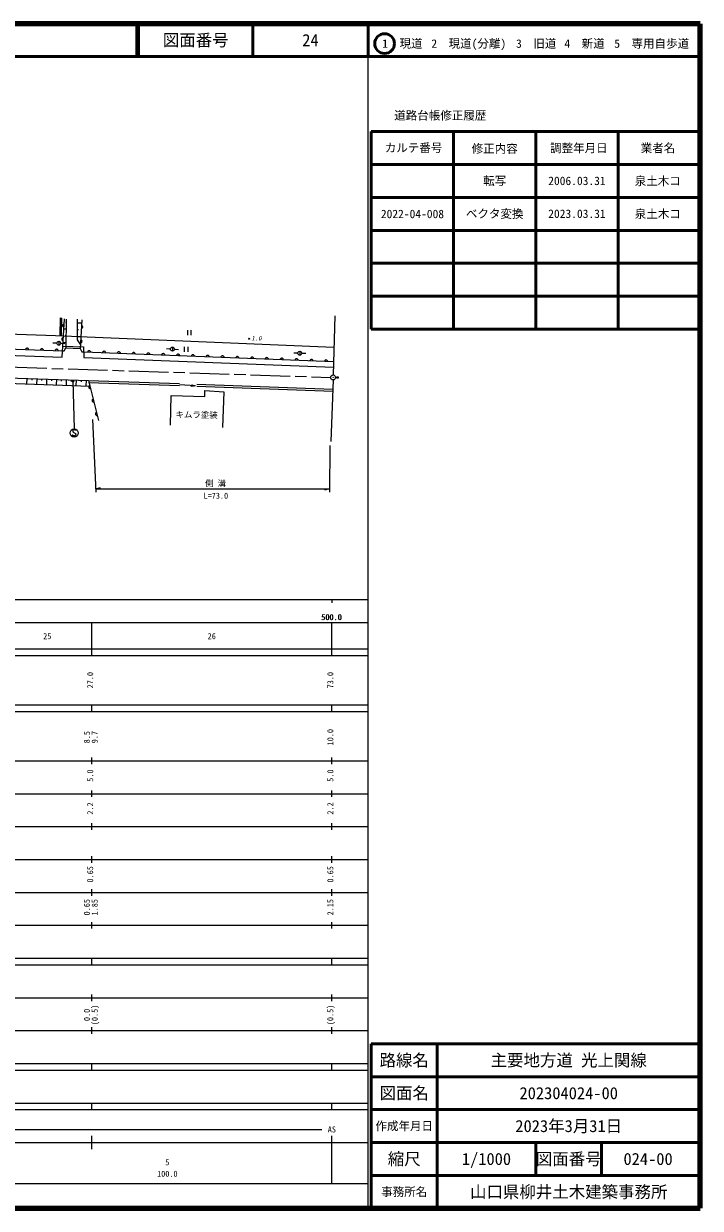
# Model space of a CAD drawing. Units: millimetres, scale not verified. Extents: x 40000 to 680000, y 20000 to 380000.
# Drawn here: x 474331 to 680000, y 20000 to 380000 of the extents above; entities that cross this region are included whole.
import ezdxf
from ezdxf.enums import TextEntityAlignment as Align

# ---------------------------------------------------------------- set-up
doc = ezdxf.new("R2010")
doc.units = ezdxf.units.MM
doc.header["$LTSCALE"] = 1000
doc.header["$PDMODE"] = 32
doc.header["$PDSIZE"] = 500
doc.linetypes.add('CHAIN', pattern=[18.5, 12, -1.5, 3.5, -1.5])
for name, color, linetype, lineweight in [('M-BGD', 7, 'Continuous', 25), ('M-BGD-EXST', 7, 'Continuous', 25), ('M-BMK', 2, 'CHAIN', 13), ('M-BMK-OTRS', 5, 'Continuous', 25), ('M-BMK-SRVR', 3, 'Continuous', 25), ('M-STR-HTXT', 7, 'Continuous', 13), ('M-STR-STRC', 7, 'Continuous', 25), ('M-TTL', 2, 'Continuous', 140), ('M-TTL-BAND', 7, 'Continuous', 25), ('M-TTL-FRAM', 2, 'Continuous', 50), ('M-TTL-LINE', 7, 'Continuous', 50)]:
    doc.layers.add(name, color=color, linetype=linetype, lineweight=lineweight)
doc.layers.add('M-OTRS', color=6, linetype='Continuous')
doc.layers.add('M-TTL-TXT', color=7, linetype='Continuous')
doc.styles.add('ＭＳ ゴシック', font='')
doc.styles.get('ＭＳ ゴシック').set_extended_font_data('MS Gothic')

msp = doc.modelspace()

# ---------------------------------------------------------------- hatches: boundary and pattern name
at = {"layer": 'M-BGD'}
msp.add_hatch(color=256, dxfattribs=at).paths.add_polyline_path([(485399, 285262), (485460, 287916), (485860, 287906), (485799, 285253)])

# ---------------------------------------------------------------- linework, layer by layer
for p, q in [((485399, 285262), (485520, 290569)), ((485520, 290569), (485920, 290560)), ((485799, 285253), (485920, 290560)), ((486024, 278673), (486709, 290294)), ((486172, 288327), (486163, 288167)), ((486163, 288167), (486195, 288045)), ((486219, 288444), (486172, 288327)), ((486195, 288045), (486249, 287941)), ((486285, 288540), (486219, 288444)), ((486390, 288634), (486285, 288540)), ((486494, 288688), (486390, 288634)), ((486616, 288721), (486494, 288688)), ((487239, 289200), (487061, 289202)), ((487256, 290226), (487113, 281469)), ((490626, 290186), (490606, 283890)), ((490623, 289137), (491913, 289132)), ((491958, 290045), (491526, 281232)), ((491993, 288295), (491875, 288341)), ((492089, 288230), (491993, 288295)), ((492184, 288125), (492089, 288230)), ((492239, 288023), (492184, 288125)), ((492274, 287901), (492239, 288023)), ((374237, 284642), (486135, 280561)), ((406831, 287912), (484045, 285267)), ((484045, 285267), (568644, 281694)), ((486146, 284490), (486041, 284396)), ((486250, 284544), (486146, 284490)), ((486249, 287941), (486343, 287836)), ((486372, 284577), (486250, 284544)), ((486343, 287836), (486440, 287770)), ((486440, 287770), (486557, 287723)), ((487206, 287146), (486524, 287157)), ((487172, 285093), (486941, 285096)), ((490609, 284939), (491708, 284935)), ((490616, 287038), (490974, 287037)), ((491826, 287342), (491948, 287376)), ((491948, 287376), (492050, 287431)), ((492050, 287431), (492155, 287526)), ((492155, 287526), (492220, 287623)), ((492220, 287623), (492266, 287741)), ((492266, 287741), (492274, 287901)), ((524104, 286841), (524104, 285341)), ((525244, 285341), (525244, 286841)), ((474920, 281090), (474875, 280972)), ((474983, 281188), (474920, 281090)), ((475087, 281284), (474983, 281188)), ((475189, 281341), (475087, 281284)), ((475310, 281376), (475189, 281341)), ((475470, 281371), (475310, 281376)), ((475589, 281326), (475470, 281371)), ((475687, 281263), (475589, 281326)), ((475783, 281159), (475687, 281263)), ((475839, 281057), (475783, 281159)), ((475875, 280936), (475839, 281057)), ((479415, 280927), (479370, 280808)), ((479478, 281024), (479415, 280927)), ((479582, 281121), (479478, 281024)), ((479684, 281177), (479582, 281121)), ((479805, 281212), (479684, 281177)), ((479965, 281207), (479805, 281212)), ((480084, 281162), (479965, 281207)), ((480182, 281099), (480084, 281162)), ((480278, 280995), (480182, 281099)), ((480334, 280893), (480278, 280995)), ((480370, 280772), (480334, 280893)), ((484418, 282895), (483218, 282874)), ((483973, 280860), (483910, 280763)), ((484077, 280957), (483973, 280860)), ((484179, 281013), (484077, 280957)), ((484300, 281049), (484179, 281013)), ((484460, 281043), (484300, 281049)), ((484579, 280998), (484460, 281043)), ((484677, 280935), (484579, 280998)), ((484773, 280831), (484677, 280935)), ((484829, 280729), (484773, 280831)), ((485018, 283506), (485018, 282306)), ((485618, 282888), (486817, 282853)), ((485928, 284182), (485919, 284023)), ((485919, 284023), (485951, 283901)), ((485975, 284300), (485928, 284182)), ((485951, 283901), (486005, 283797)), ((486041, 284396), (485975, 284300)), ((486005, 283797), (486099, 283692)), ((486099, 283692), (486196, 283626)), ((486196, 283626), (486313, 283579)), ((486220, 282006), (492558, 281792)), ((487139, 283039), (486282, 283053)), ((486613, 280544), (487107, 281469)), ((487107, 281469), (491495, 281297)), ((490606, 283890), (491584, 282404)), ((491095, 283147), (491258, 283254)), ((491495, 281297), (491989, 280286)), ((491610, 282936), (491732, 282970)), ((491777, 283889), (491659, 283935)), ((491732, 282970), (491834, 283025)), ((491874, 283824), (491777, 283889)), ((491834, 283025), (491939, 283120)), ((491969, 283719), (491874, 283824)), ((491939, 283120), (492004, 283217)), ((492024, 283616), (491969, 283719)), ((492004, 283217), (492050, 283335)), ((492058, 283495), (492024, 283616)), ((492050, 283335), (492058, 283495)), ((492558, 281792), (492605, 278584)), ((518961, 281137), (517761, 281178)), ((519560, 281717), (519560, 280517)), ((520159, 281078), (521357, 280999)), ((523146, 281809), (523146, 280309)), ((524286, 280309), (524286, 281809)), ((483910, 280763), (483865, 280644)), ((484865, 280608), (484829, 280729)), ((486135, 280561), (486613, 280544)), ((491989, 280286), (492580, 280263)), ((492580, 280263), (568527, 277292)), ((493786, 280336), (493741, 280217)), ((493849, 280433), (493786, 280336)), ((493953, 280529), (493849, 280433)), ((494055, 280585), (493953, 280529)), ((494177, 280621), (494055, 280585)), ((494337, 280614), (494177, 280621)), ((494455, 280570), (494337, 280614)), ((494553, 280506), (494455, 280570)), ((494649, 280402), (494553, 280506)), ((494705, 280300), (494649, 280402)), ((494740, 280178), (494705, 280300)), ((498288, 280160), (498243, 280041)), ((498352, 280257), (498288, 280160)), ((498455, 280353), (498352, 280257)), ((498558, 280409), (498455, 280353)), ((498679, 280444), (498558, 280409)), ((498839, 280438), (498679, 280444)), ((498957, 280394), (498839, 280438)), ((499055, 280330), (498957, 280394)), ((499151, 280226), (499055, 280330)), ((499207, 280124), (499151, 280226)), ((499242, 280002), (499207, 280124)), ((502790, 279983), (502745, 279865)), ((502854, 280081), (502790, 279983)), ((502958, 280177), (502854, 280081)), ((503060, 280233), (502958, 280177)), ((503181, 280268), (503060, 280233)), ((503341, 280262), (503181, 280268)), ((503460, 280217), (503341, 280262)), ((503557, 280154), (503460, 280217)), ((503653, 280050), (503557, 280154)), ((503709, 279947), (503653, 280050)), ((503744, 279826), (503709, 279947)), ((507292, 279807), (507247, 279689)), ((507356, 279905), (507292, 279807)), ((507460, 280001), (507356, 279905)), ((507562, 280057), (507460, 280001)), ((507684, 280092), (507562, 280057)), ((507843, 280086), (507684, 280092)), ((507962, 280041), (507843, 280086)), ((508059, 279977), (507962, 280041)), ((508155, 279874), (508059, 279977)), ((508211, 279771), (508155, 279874)), ((508247, 279650), (508211, 279771)), ((511794, 279631), (511750, 279513)), ((511858, 279729), (511794, 279631)), ((511962, 279825), (511858, 279729)), ((512064, 279881), (511962, 279825)), ((512186, 279916), (512064, 279881)), ((512346, 279910), (512186, 279916)), ((512464, 279865), (512346, 279910)), ((512561, 279801), (512464, 279865)), ((512658, 279698), (512561, 279801)), ((512714, 279595), (512658, 279698)), ((512749, 279474), (512714, 279595)), ((516296, 279455), (516252, 279337)), ((516360, 279553), (516296, 279455)), ((516464, 279649), (516360, 279553)), ((516566, 279705), (516464, 279649)), ((516688, 279740), (516566, 279705)), ((516848, 279734), (516688, 279740)), ((516966, 279689), (516848, 279734)), ((517064, 279625), (516966, 279689)), ((517160, 279521), (517064, 279625)), ((517216, 279419), (517160, 279521)), ((517251, 279298), (517216, 279419)), ((520799, 279279), (520754, 279161)), ((520863, 279377), (520799, 279279)), ((520966, 279473), (520863, 279377)), ((521069, 279529), (520966, 279473)), ((521190, 279564), (521069, 279529)), ((521350, 279558), (521190, 279564)), ((521468, 279513), (521350, 279558)), ((521566, 279449), (521468, 279513)), ((521662, 279345), (521566, 279449)), ((521718, 279243), (521662, 279345)), ((521753, 279122), (521718, 279243)), ((525301, 279103), (525256, 278984)), ((525365, 279200), (525301, 279103)), ((525469, 279296), (525365, 279200)), ((525571, 279352), (525469, 279296)), ((525692, 279388), (525571, 279352)), ((525852, 279381), (525692, 279388)), ((525970, 279337), (525852, 279381)), ((526068, 279273), (525970, 279337)), ((526164, 279169), (526068, 279273)), ((526220, 279067), (526164, 279169)), ((526255, 278945), (526220, 279067)), ((529803, 278927), (529758, 278808)), ((529867, 279024), (529803, 278927)), ((529971, 279120), (529867, 279024)), ((530073, 279176), (529971, 279120)), ((530194, 279212), (530073, 279176)), ((530354, 279205), (530194, 279212)), ((530473, 279161), (530354, 279205)), ((530570, 279097), (530473, 279161)), ((530666, 278993), (530570, 279097)), ((530722, 278891), (530666, 278993)), ((530758, 278769), (530722, 278891)), ((534305, 278751), (534261, 278632)), ((534369, 278848), (534305, 278751)), ((534473, 278944), (534369, 278848)), ((534575, 279000), (534473, 278944)), ((534697, 279035), (534575, 279000)), ((534857, 279029), (534697, 279035)), ((534975, 278985), (534857, 279029)), ((535072, 278921), (534975, 278985)), ((535168, 278817), (535072, 278921)), ((535225, 278715), (535168, 278817)), ((535260, 278593), (535225, 278715)), ((538807, 278574), (538763, 278456)), ((538871, 278672), (538807, 278574)), ((538975, 278768), (538871, 278672)), ((539077, 278824), (538975, 278768)), ((539199, 278859), (539077, 278824)), ((539359, 278853), (539199, 278859)), ((539477, 278808), (539359, 278853)), ((539575, 278745), (539477, 278808)), ((539671, 278641), (539575, 278745)), ((539727, 278538), (539671, 278641)), ((539762, 278417), (539727, 278538)), ((543310, 278398), (543265, 278280)), ((543373, 278496), (543310, 278398)), ((543477, 278592), (543373, 278496)), ((543580, 278648), (543477, 278592)), ((543701, 278683), (543580, 278648)), ((543861, 278677), (543701, 278683)), ((543979, 278632), (543861, 278677)), ((544077, 278568), (543979, 278632)), ((544173, 278465), (544077, 278568)), ((544229, 278362), (544173, 278465)), ((544264, 278241), (544229, 278362)), ((547812, 278222), (547767, 278104)), ((547876, 278320), (547812, 278222)), ((547979, 278416), (547876, 278320)), ((548082, 278472), (547979, 278416)), ((548203, 278507), (548082, 278472)), ((548363, 278501), (548203, 278507)), ((548481, 278456), (548363, 278501)), ((548579, 278392), (548481, 278456)), ((548675, 278289), (548579, 278392)), ((548731, 278186), (548675, 278289)), ((548766, 278065), (548731, 278186)), ((552314, 278046), (552269, 277928)), ((552378, 278144), (552314, 278046)), ((552482, 278240), (552378, 278144)), ((552584, 278296), (552482, 278240)), ((552705, 278331), (552584, 278296)), ((552865, 278325), (552705, 278331)), ((552984, 278280), (552865, 278325)), ((553081, 278216), (552984, 278280)), ((553177, 278112), (553081, 278216)), ((553233, 278010), (553177, 278112)), ((553269, 277889), (553233, 278010)), ((557649, 279885), (556449, 279917)), ((556816, 277870), (556772, 277752)), ((556880, 277968), (556816, 277870)), ((556984, 278064), (556880, 277968)), ((557086, 278120), (556984, 278064)), ((557208, 278155), (557086, 278120)), ((557367, 278149), (557208, 278155)), ((557486, 278104), (557367, 278149)), ((557583, 278040), (557486, 278104)), ((557679, 277936), (557583, 278040)), ((557735, 277834), (557679, 277936)), ((557771, 277713), (557735, 277834)), ((558248, 280468), (558248, 279268)), ((558848, 279857), (560048, 279833)), ((561318, 277694), (561274, 277575)), ((561382, 277791), (561318, 277694)), ((561486, 277887), (561382, 277791)), ((561588, 277943), (561486, 277887)), ((561710, 277979), (561588, 277943)), ((561870, 277972), (561710, 277979)), ((561988, 277928), (561870, 277972)), ((562086, 277864), (561988, 277928)), ((562182, 277760), (562086, 277864)), ((562238, 277658), (562182, 277760)), ((562273, 277536), (562238, 277658)), ((565821, 277518), (565776, 277399)), ((565884, 277615), (565821, 277518)), ((565988, 277711), (565884, 277615)), ((566091, 277767), (565988, 277711)), ((566212, 277803), (566091, 277767)), ((566372, 277796), (566212, 277803)), ((566490, 277752), (566372, 277796)), ((566588, 277688), (566490, 277752)), ((566684, 277584), (566588, 277688)), ((566740, 277482), (566684, 277584)), ((566775, 277360), (566740, 277482)), ((441058, 273361), (494029, 271601)), ((494499, 269774), (441874, 271592)), ((475287, 272224), (475227, 270440)), ((476786, 272174), (476768, 271638)), ((478285, 272124), (478226, 270336)), ((479785, 272074), (479767, 271537)), ((481284, 272025), (481225, 270232)), ((482784, 271975), (482766, 271436)), ((484283, 271925), (484223, 270129)), ((485782, 271875), (485764, 271336)), ((487282, 271825), (487222, 270025)), ((488781, 271775), (488763, 271235)), ((490281, 271726), (490221, 269922)), ((491780, 271676), (491762, 271134)), ((493279, 271626), (493219, 269818)), ((521663, 269986), (494006, 270901)), ((494029, 271601), (497059, 259369)), ((494029, 271601), (521687, 270686)), ((494414, 270048), (494307, 269980)), ((526404, 269956), (521826, 270229)), ((525389, 269736), (525422, 270295)), ((525422, 270295), (526404, 269956)), ((525434, 269814), (525457, 270213)), ((525457, 270213), (526124, 269973)), ((525478, 269891), (525493, 270131)), ((525493, 270131), (525965, 269983)), ((525523, 269969), (525528, 270049)), ((525528, 270049), (525725, 269997)), ((527003, 270491), (568299, 268923)), ((494117, 269665), (494107, 269539)), ((494107, 269539), (494146, 269384)), ((494151, 269777), (494117, 269665)), ((494146, 269384), (494213, 269277)), ((494224, 269898), (494151, 269777)), ((494213, 269277), (494296, 269194)), ((494307, 269980), (494224, 269898)), ((494296, 269194), (494417, 269121)), ((494417, 269121), (494528, 269087)), ((494528, 269087), (494654, 269077)), ((518987, 257998), (519116, 267048)), ((519116, 267048), (529416, 266746)), ((526404, 269956), (525389, 269736)), ((526124, 269973), (525434, 269814)), ((525965, 269983), (525478, 269891)), ((525725, 269997), (525523, 269969)), ((568273, 268224), (526976, 269791)), ((529416, 266746), (529416, 268513)), ((529416, 268513), (535148, 268169)), ((535148, 268169), (534760, 257308)), ((495127, 265588), (495117, 265462)), ((495117, 265462), (495156, 265306)), ((495161, 265699), (495127, 265588)), ((495156, 265306), (495223, 265200)), ((495234, 265820), (495161, 265699)), ((495223, 265200), (495306, 265117)), ((495317, 265903), (495234, 265820)), ((495306, 265117), (495427, 265044)), ((495424, 265970), (495317, 265903)), ((495427, 265044), (495538, 265010)), ((495538, 265010), (495664, 265000)), ((496137, 261510), (496127, 261384)), ((496127, 261384), (496166, 261229)), ((496171, 261622), (496137, 261510)), ((496166, 261229), (496233, 261122)), ((496244, 261743), (496171, 261622)), ((496233, 261122), (496316, 261040)), ((496327, 261825), (496244, 261743)), ((496316, 261040), (496437, 260967)), ((496434, 261893), (496327, 261825)), ((496437, 260967), (496548, 260932)), ((496548, 260932), (496674, 260922))]:
    msp.add_line(p, q, dxfattribs=at)
for centre, radius in [((485018, 282906), 600), ((519560, 281117), 600), ((542831, 284237), 150), ((542831, 284237), 90), ((542831, 284237), 30), ((558248, 279868), 600), ((489309, 271343), 250), ((489309, 271343), 150), ((489309, 271343), 50)]:
    msp.add_circle(centre, radius, dxfattribs=at)
at = {"layer": 'M-BGD-EXST'}
for p, q in [((489309, 271343), (489666, 256984)), ((489283, 256422), (489233, 256122)), ((489233, 256122), (489333, 255872)), ((489583, 256572), (489283, 256422)), ((489333, 255872), (490033, 255472)), ((489783, 256572), (489583, 256572)), ((489983, 256522), (489783, 256572)), ((490083, 256422), (489983, 256522)), ((489183, 254922), (489083, 255072)), ((489483, 254772), (489183, 254922)), ((489833, 254772), (489483, 254772)), ((490083, 254922), (489833, 254772)), ((490033, 255472), (490133, 255222)), ((490133, 255222), (490083, 254922))]:
    msp.add_line(p, q, dxfattribs=at)
for centre, radius in [((489309, 271343), 250), ((489309, 271343), 150), ((489309, 271343), 50), ((489683, 255622), 1250)]:
    msp.add_circle(centre, radius, dxfattribs=at)
at = {"layer": 'M-BMK'}
msp.add_line((469357, 275699), (567618, 272525), dxfattribs=at)
at = {"layer": 'M-BMK-OTRS'}
for p, q in [((568899, 291236), (568419, 273280)), ((568405, 271734), (567701, 253013))]:
    msp.add_line(p, q, dxfattribs=at)
at = {"layer": 'M-BMK-SRVR'}
for radius in [750, 30]:
    msp.add_circle((568367, 272501), radius, dxfattribs=at)
at = {"layer": 'M-OTRS'}
msp.add_point((569717, 272479), dxfattribs=at)
at = {"layer": 'M-STR-HTXT'}
for p, q in [((495232, 259735), (496243, 237615)), ((567408, 251772), (567294, 237590)), ((496198, 238616), (497705, 239008)), ((496198, 238616), (567291, 238616)), ((567291, 238616), (565784, 238225))]:
    msp.add_line(p, q, dxfattribs=at)
at = {"layer": 'M-STR-STRC'}
for p, q in [((374647, 282790), (486024, 278673)), ((492605, 278584), (568483, 275654))]:
    msp.add_line(p, q, dxfattribs=at)
at = {"layer": 'M-TTL'}
for p, q in [((680000, 380000), (40000, 380000)), ((680000, 20000), (680000, 380000)), ((40000, 20000), (680000, 20000))]:
    msp.add_line(p, q, dxfattribs=at)
at = {"layer": 'M-TTL-BAND'}
for p, q in [((579000, 20000), (579000, 370000)), ((40000, 205000), (579000, 205000)), ((568000, 205000), (568000, 204000)), ((68000, 198000), (579000, 198000)), ((495000, 188000), (495000, 198000)), ((568000, 188000), (568000, 198000)), ((40000, 190000), (579000, 190000)), ((40000, 188000), (579000, 188000)), ((40000, 173000), (579000, 173000)), ((495000, 171000), (495000, 173000)), ((568000, 171000), (568000, 173000)), ((40000, 171000), (579000, 171000)), ((40000, 156000), (579000, 156000)), ((495000, 155000), (495000, 157000)), ((568000, 155000), (568000, 157000)), ((46000, 146000), (579000, 146000)), ((495000, 145000), (495000, 147000)), ((568000, 145000), (568000, 147000)), ((495000, 135000), (495000, 137000)), ((568000, 135000), (568000, 137000)), ((52000, 136000), (579000, 136000)), ((46000, 126000), (579000, 126000)), ((495000, 125000), (495000, 127000)), ((568000, 125000), (568000, 127000)), ((52000, 116000), (579000, 116000)), ((495000, 115000), (495000, 117000)), ((568000, 115000), (568000, 117000)), ((46000, 106000), (579000, 106000)), ((495000, 105000), (495000, 107000)), ((568000, 105000), (568000, 107000)), ((40000, 96000), (579000, 96000)), ((40000, 94000), (579000, 94000)), ((495000, 94000), (495000, 96000)), ((568000, 94000), (568000, 96000)), ((49000, 84000), (579000, 84000)), ((495000, 83000), (495000, 85000)), ((568000, 83000), (568000, 85000)), ((40000, 74000), (579000, 74000)), ((495000, 73000), (495000, 75000)), ((568000, 73000), (568000, 75000)), ((40000, 64000), (579000, 64000)), ((40000, 62000), (579000, 62000)), ((495000, 62000), (495000, 64000)), ((568000, 62000), (568000, 64000)), ((40000, 52000), (579000, 52000)), ((495000, 50000), (495000, 52000)), ((568000, 50000), (568000, 52000)), ((40000, 50000), (579000, 50000)), ((71000, 44000), (565000, 44000)), ((40000, 40000), (579000, 40000)), ((495000, 38000), (495000, 42000)), ((568000, 27500), (568000, 42000)), ((68000, 27500), (579000, 27500))]:
    msp.add_line(p, q, dxfattribs=at)
at = {"layer": 'M-TTL-FRAM'}
for p, q in [((580000, 347197), (580000, 287197)), ((580000, 347197), (680000, 347197)), ((580000, 287197), (680000, 287197)), ((680000, 70000), (580000, 70000)), ((580000, 70000), (580000, 20000))]:
    msp.add_line(p, q, dxfattribs=at)
at = {"layer": 'M-TTL-LINE'}
for p, q in [((508747, 380000), (508747, 370000)), ((509247, 380000), (509247, 370000)), ((543997, 380000), (543997, 370000)), ((579000, 380000), (579000, 370000)), ((40000, 370000), (680000, 370000)), ((605000, 347197), (605000, 287197)), ((630000, 347197), (630000, 287197)), ((655000, 347197), (655000, 287197)), ((580000, 337197), (680000, 337197)), ((580000, 327197), (680000, 327197)), ((580000, 317197), (680000, 317197)), ((580000, 307197), (680000, 307197)), ((580000, 297197), (680000, 297197)), ((600000, 70000), (600000, 20000)), ((680000, 60000), (580000, 60000)), ((680000, 50000), (580000, 50000)), ((680000, 40000), (580000, 40000)), ((630000, 40000), (630000, 30000)), ((650000, 40000), (650000, 30000)), ((680000, 30000), (580000, 30000))]:
    msp.add_line(p, q, dxfattribs=at)
msp.add_circle((584031, 373958), 3000, dxfattribs=at)

# ---------------------------------------------------------------- texts
at = {"layer": 'M-BGD', "style": 'ＭＳ ゴシック', "oblique": 15}
msp.add_text('1.0', height=1320, dxfattribs=at).set_placement((545072, 284404), align=Align.MIDDLE_CENTER)
at = {"layer": 'M-BGD', "style": 'ＭＳ ゴシック'}
msp.add_text('キムラ塗装', height=1833, rotation=359.4, dxfattribs=at).set_placement((526892, 261144), align=Align.MIDDLE_CENTER)
at = {"layer": 'M-STR-HTXT', "style": 'ＭＳ ゴシック'}
for s, p in [('側 溝', (532650, 240317)), ('L=73.0', (532736, 236547))]:
    msp.add_text(s, height=1833, dxfattribs=at).set_placement(p, align=Align.MIDDLE_CENTER)
at = {"layer": 'M-TTL-BAND', "style": 'ＭＳ ゴシック'}
for s, p in [('500.0', (567844, 198195)), ('500.0', (568000, 198195)), ('25', (481500, 192405)), ('26', (531500, 192405)), ('AS', (568000, 42500)), ('5', (518000, 32523)), ('100.0', (518000, 29033))]:
    msp.add_text(s, height=1833, dxfattribs=at).set_placement(p, align=Align.BOTTOM_CENTER)
for s, p in [('27.0', (496000, 180500)), ('73.0', (569000, 180500)), ('8.5', (495000, 163174)), ('9.7', (497370, 163174)), ('10.0', (569000, 163174)), ('5.0', (496000, 151500)), ('5.0', (569000, 151500)), ('2.2', (496000, 141500)), ('2.2', (569000, 141500)), ('0.65', (496000, 121500)), ('0.65', (569000, 121500)), ('0.65', (495000, 111500)), ('1.85', (497370, 111500)), ('2.15', (569000, 111500)), ('0.0', (495000, 78764)), ('(0.5)', (497370, 78764)), ('(0.5)', (569000, 78764))]:
    msp.add_text(s, height=1833, rotation=90, dxfattribs=at).set_placement(p, align=Align.BOTTOM_CENTER)
at = {"layer": 'M-TTL-TXT', "style": 'ＭＳ ゴシック'}
for s, height, p in [('図面番号', 3666, (526622, 375000)), ('24', 3666, (561497, 375000)), ('1\u3000現道', 2566, (589448, 373958)), ('2\u3000現道(分離)', 2566, (609619, 373958)), ('3\u3000旧道', 2566, (630121, 373958)), ('4\u3000新道', 2566, (644824, 373958)), ('5\u3000専用自歩道', 2566, (665228, 373958)), ('道路台帳修正履歴', 2566, (600968, 352113)), ('カルテ番号', 2566, (592839, 342277)), ('修正内容', 2566, (617509, 342023)), ('調整年月日', 2566, (643089, 342197)), ('業者名', 2566, (667134, 342197)), ('転写', 2566, (617500, 332245)), ('2006.03.31', 2566, (642500, 332245)), ('泉土木コ', 2566, (667077, 332189)), ('2022-04-008', 2566, (592500, 322189)), ('ベクタ変換', 2566, (617500, 322245)), ('2023.03.31', 2566, (642500, 322245)), ('泉土木コ', 2566, (667077, 322189)), ('路線名', 3666, (590000, 65000)), ('路線名', 3666, (590000, 65000)), ('主要地方道 光上関線', 3666, (640000, 65000)), ('図面名', 3666, (590000, 55000)), ('図面名', 3666, (590000, 55000)), ('202304024-00', 3666, (640000, 55000)), ('2023年3月31日', 3666, (640000, 45000)), ('作成年月日', 2566, (590000, 45000)), ('作成年月日', 2566, (590000, 45000)), ('縮尺', 3666, (590000, 35000)), ('縮尺', 3666, (590000, 35000)), ('1/1000', 3666, (615000, 35000)), ('図面番号', 3666, (640000, 35000)), ('図面番号', 3666, (640000, 35000)), ('024-00', 3666, (664125, 35000)), ('事務所名', 2566, (590000, 25000)), ('事務所名', 2566, (590000, 25000)), ('山口県柳井土木建築事務所', 3666, (640000, 25000))]:
    msp.add_text(s, height=height, dxfattribs=at).set_placement(p, align=Align.MIDDLE_CENTER)

doc.saveas('drawing.dxf')
